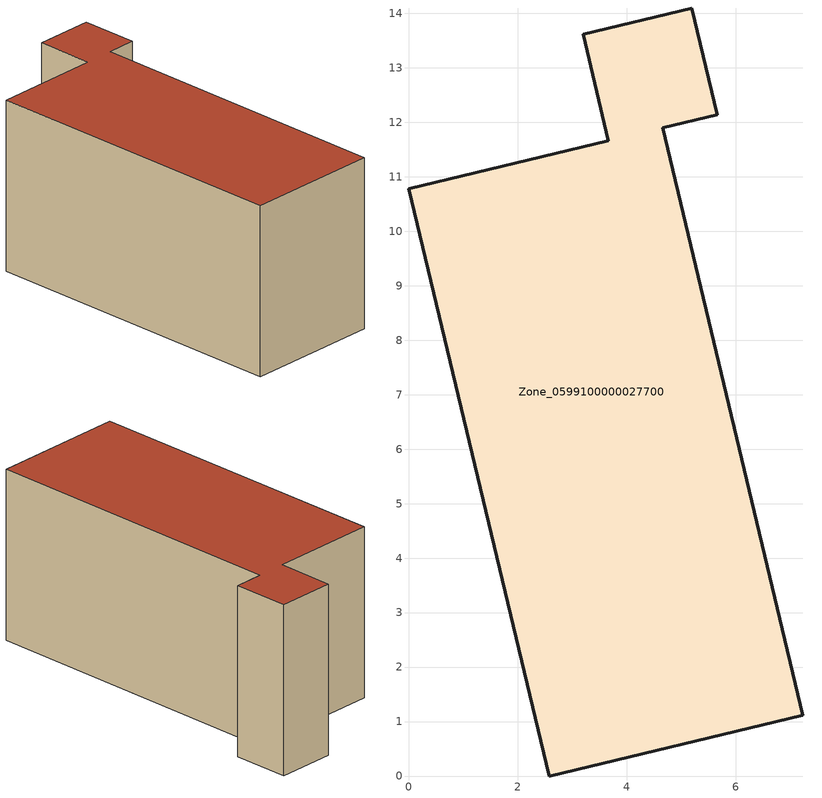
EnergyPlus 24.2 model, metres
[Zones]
Zone_0599100000027700
 floor ground (C_G): 3.2,13.62 5.19,14.1 5.66,12.14 4.66,11.9 7.23,1.12 2.58,0 0,10.78 3.66,11.66 z0
 wall outside (C_F): 2.58,0 7.23,1.12 4.66,11.9 5.66,12.14 5.19,14.1 3.2,13.62 3.66,11.66 0,10.78 2.58,0 z0:6.03
 roof outside (C_R): 3.2,13.62 3.66,11.66 0,10.78 2.58,0 7.23,1.12 4.66,11.9 5.66,12.14 5.19,14.1 z6.03
[BUILDING]
Pand.0599100000027700: North Axis=0; Terrain=City; Loads Convergence Tolerance Value=0.04; Temperature Convergence Tolerance Value=0.4; Solar Distribution=FullExterior; Maximum Number of Warmup Days=25; Minimum Number of Warmup Days=1
[Site:Location]
Rotterdam.The.Hague.AP_ZH_NLD Design_Conditions: Latitude=51.96; Longitude=4.45; Time Zone=1; Elevation=-4.5
[SITE:GROUNDTEMPERATURE:BUILDINGSURFACE]
18, 18, 18, 18, 18, 18, 18, 18, 18, 18, 18, 18
[MATERIAL] Thermal Absorptance=0.9; Solar Absorptance=0.7; Visible Absorptance=0.7
Name | Roughness | Thickness | Conductivity | Density | Specific Heat
G.TI.1975-1991 | MediumSmooth | 0.15 | 0.288461 | 540 | 1210
F.TI.1975-1991 | Rough | 0.3 | 0.230769 | 1920 | 840
R.TI.1975-1991 | MediumRough | 0.2 | 0.153846 | 1500 | 1000
[CONSTRUCTION]
C_G: G.TI.1975-1991
C_F: F.TI.1975-1991
C_R: R.TI.1975-1991
[ZONE]
Zone_0599100000027700: Type=1; Multiplier=1; Ceiling Height=Autocalculate; Volume=Autocalculate; Floor Area=autocalculate; Part of Total Floor Area=Yes
[ZONEINFILTRATION:DESIGNFLOWRATE]
Infil_Zone_0599100000027700: Zone or ZoneList or Space or SpaceList=Zone_0599100000027700; Schedule=AlwaysOn; Design Flow Rate Calculation Method=Flow/Area; Flow Rate per Floor Area=0.003; Constant Term Coefficient=1; Temperature Term Coefficient=0; Velocity Term Coefficient=0; Velocity Squared Term Coefficient=0
[HVACTEMPLATE:ZONE:IDEALLOADSAIRSYSTEM]
Zone_0599100000027700: Maximum Heating Supply Air Temperature=50; Minimum Cooling Supply Air Temperature=13; Maximum Heating Supply Air Humidity Ratio=0.0156; Minimum Cooling Supply Air Humidity Ratio=0.0077; Heating Limit=NoLimit; Cooling Limit=NoLimit; Dehumidification Control Type=ConstantSensibleHeatRatio; Cooling Sensible Heat Ratio=0.7; Dehumidification Setpoint=60; Humidification Control Type=None; Humidification Setpoint=30; Outdoor Air Method=None; Outdoor Air Flow Rate per Person=0.00944; Outdoor Air Flow Rate per Zone Floor Area=0; Outdoor Air Flow Rate per Zone=0; Demand Controlled Ventilation Type=None; Outdoor Air Economizer Type=NoEconomizer; Heat Recovery Type=None; Sensible Heat Recovery Effectiveness=0.7; Latent Heat Recovery Effectiveness=0.65
[ZONECONTROL:THERMOSTAT]
ThermostatControl_Zone_0599100000027700: Zone or ZoneList=Zone_0599100000027700; Control Type Schedule=DualSetpointControlType; Control 1=Thermostat_Zone_0599100000027700; Temperature Difference Between Cutout And Setpoint=0
[THERMOSTATSETPOINT:DUALSETPOINT]
Thermostat_Zone_0599100000027700: Heating Setpoint Temperature Schedule=HeatingSetpoint_Zone_0599100000027700; Cooling Setpoint Temperature Schedule=CoolingSetpoint_Zone_0599100000027700
[SCHEDULE:COMPACT]
HeatingSetpoint_Zone_0599100000027700: Through: 12/31, For: AllDays, Until: 24:00, 21
CoolingSetpoint_Zone_0599100000027700: Through: 12/31, For: AllDays, Until: 24:00, 24
DualSetpointControlType: Through: 12/31, For: AllDays, Until: 24:00, 4
AlwaysOn: Through: 12/31, For: AllDays, Until: 24:00, 1
